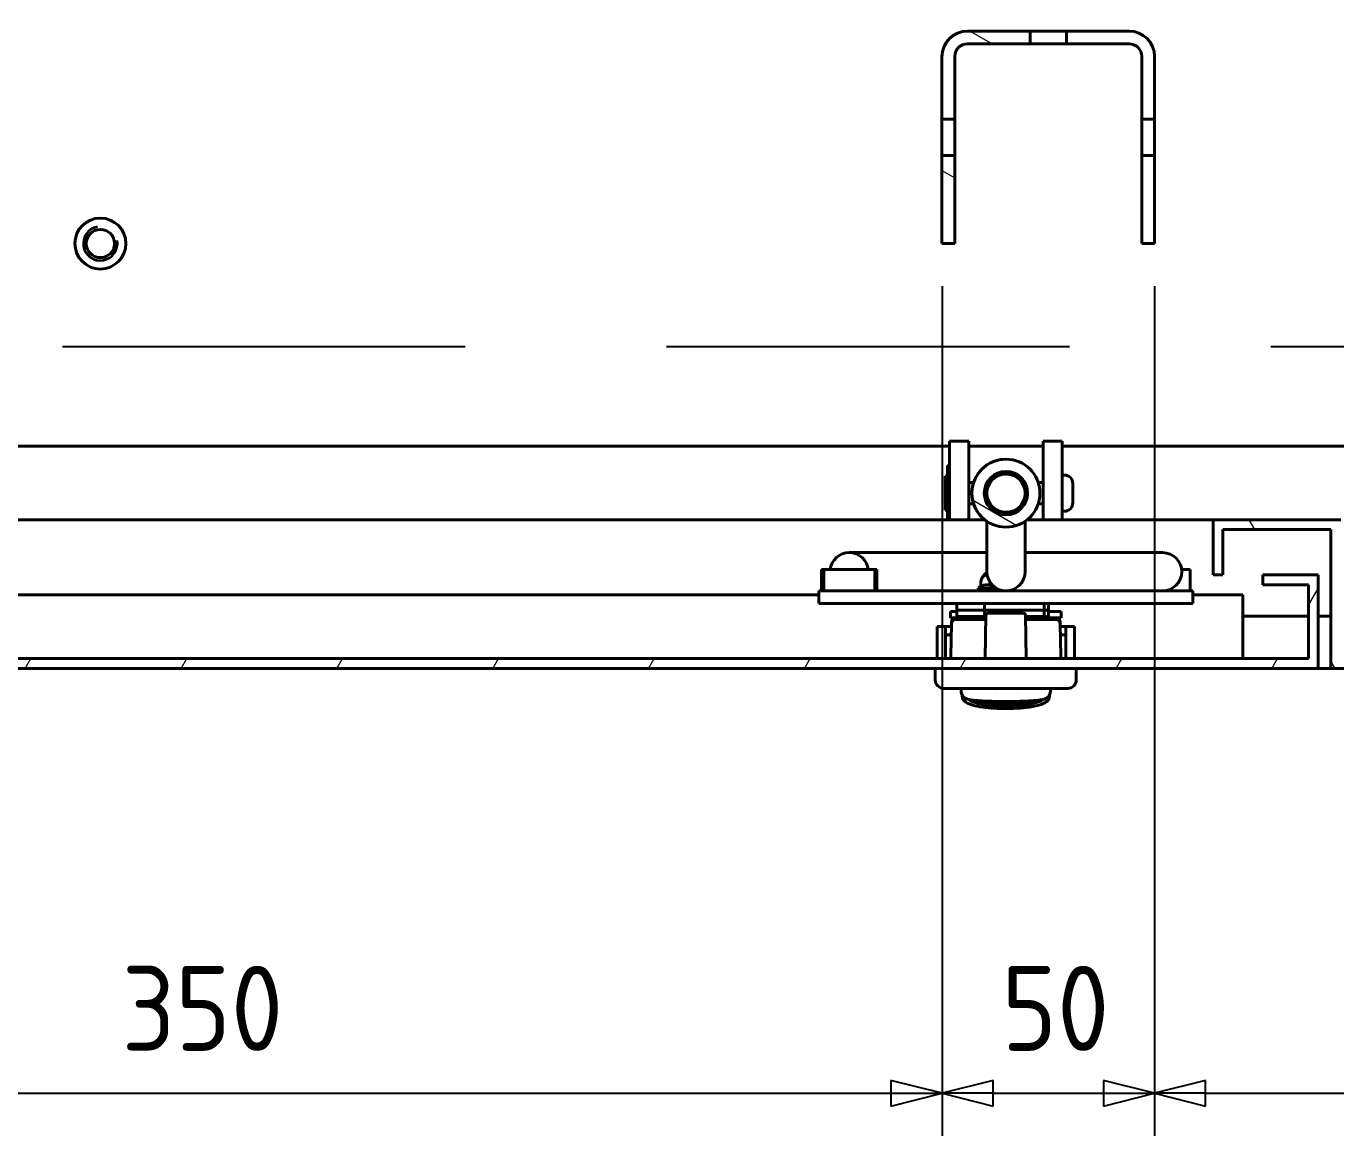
# Model space of a CAD drawing. Header units: millimetres. Extents: x 0 to 8410, y 0 to 5940.
# Drawn here: x 6940.2 to 7248.3, y 3083.9 to 3345.1 of the extents above; entities that cross this region are included whole.
import ezdxf

# ---------------------------------------------------------------- set-up
doc = ezdxf.new("R2010")
doc.units = ezdxf.units.MM
doc.header["$LTSCALE"] = 10
doc.linetypes.add('CHAIN', pattern=[0.3543, 0.2362, -0.0295, 0.0591, -0.0295])
doc.linetypes.add('DOUBLE_DASH_CHAIN', pattern=[1.2403, 0.6614, -0.0827, 0.1654, -0.0827, 0.1654, -0.0827])
doc.layers.get('0').update_dxf_attribs({"color": 3, "lineweight": 25})
for name, color, linetype, lineweight in [('가시적인 것(ISO)', 3, 'Continuous', 40), ('가시적인 좁은 것(ISO)', 3, 'Continuous', 35), ('단면선(ISO)', 7, 'CHAIN', 25), ('치수(ISO)', 2, 'Continuous', 25), ('해치(ISO)', 7, 'Continuous', 18)]:
    doc.layers.add(name, color=color, linetype=linetype, lineweight=lineweight)
doc.styles.add('치수 텍스트_PSTEK_POSCO', font='isocp.shx')
doc.dimstyles.new('치수_PSTEK_POSCO', dxfattribs={"dimscale": 10, "dimtxt": 2, "dimasz": 1.2, "dimexe": 1, "dimexo": 1, "dimgap": 1, "dimtad": 1, "dimrnd": 1e-08, "dimdsep": 46, "dimtxsty": '치수 텍스트_PSTEK_POSCO', "dimblk": 'Filled-2', "dimcen": 0.09, "dimdle": 10, "dimclrd": 7, "dimclre": 7, "dimclrt": 2, "dimadec": 1, "dimazin": 2, "dimtfac": 1, "dimtmove": 0, "dimatfit": 3, "dimfxl": 0, "dimtolj": 1, "dimlwd": -1, "dimlwe": -1, "dimarcsym": 0})
pattern_1 = [(59.99998, (0, 0), (-27.4963, 15.87501), [])]
pattern_2 = [(150.00025, (0, 0), (-15.87488, -27.49637), [])]

# ---------------------------------------------------------------- blocks, each defined once
blk = doc.blocks.new('2dTransSection1')
at = {"layer": '단면선(ISO)', "linetype": 'DOUBLE_DASH_CHAIN', "ltscale": 5.729759}
blk.add_line((652.237, 326.963), (812.314, 326.963), dxfattribs=at)
blk = doc.blocks.new('Filled-2')
at = {"color": 0}
for p, q in [((0, 0), (-1, 0.25)), ((-1, 0.25), (-1, -0.25)), ((-1, 0), (0, 0)), ((-1, -0.25), (0, 0))]:
    blk.add_line(p, q, dxfattribs=at)
at = {"color": 0, "flags": 128}
blk.add_lwpolyline([(-1, -0.25), (0, 0)], dxfattribs=at)
at = {"color": 0}
blk.add_solid([(-1, -0.25), (0, 0), (-1, 0.25), (-1, -0.25)], dxfattribs=at)
blk = doc.blocks.new('*D62')
at = {"layer": 'Defpoints', "color": 0}
for p in [(6805.67, 3293.9), (7155.67, 3293.9), (7155.67, 3093.9)]:
    blk.add_point(p, dxfattribs=at)
at = {"layer": '치수(ISO)', "color": 7}
for p, q in [((6805.67, 3283.9), (6805.67, 3083.9)), ((7155.67, 3283.9), (7155.67, 3083.9)), ((6817.67, 3093.9), (7143.67, 3093.9))]:
    blk.add_line(p, q, dxfattribs=at)
at = {"layer": '치수(ISO)', "color": 7, "xscale": 12.00000047683716, "yscale": 12.00000047683716, "zscale": 12.00000047683716, "rotation": 180}
blk.add_blockref('Filled-2', (6805.67, 3093.9), dxfattribs=at)
at = {"layer": '치수(ISO)', "color": 7, "xscale": 12.00000047683716, "yscale": 12.00000047683716, "zscale": 12.00000047683716}
blk.add_blockref('Filled-2', (7155.67, 3093.9), dxfattribs=at)
at = {"layer": '치수(ISO)', "color": 2, "insert": (6962.66, 3113.9), "char_height": 20, "attachment_point": 4, "style": '치수 텍스트_PSTEK_POSCO'}
blk.add_mtext('\\A1;350', dxfattribs=at)
blk = doc.blocks.new('*D63')
at = {"layer": 'Defpoints', "color": 0}
for p in [(7155.67, 3293.9), (7205.67, 3293.9), (7205.67, 3093.9)]:
    blk.add_point(p, dxfattribs=at)
at = {"layer": '치수(ISO)', "color": 7}
for p, q in [((7155.67, 3283.9), (7155.67, 3083.9)), ((7205.67, 3283.9), (7205.67, 3083.9)), ((7167.67, 3093.9), (7193.67, 3093.9))]:
    blk.add_line(p, q, dxfattribs=at)
at = {"layer": '치수(ISO)', "color": 7, "xscale": 12.00000047683716, "yscale": 12.00000047683716, "zscale": 12.00000047683716, "rotation": 180}
blk.add_blockref('Filled-2', (7155.67, 3093.9), dxfattribs=at)
at = {"layer": '치수(ISO)', "color": 7, "xscale": 12.00000047683716, "yscale": 12.00000047683716, "zscale": 12.00000047683716}
blk.add_blockref('Filled-2', (7205.67, 3093.9), dxfattribs=at)
at = {"layer": '치수(ISO)', "color": 2, "insert": (7169.66, 3113.9), "char_height": 20, "attachment_point": 4, "style": '치수 텍스트_PSTEK_POSCO'}
blk.add_mtext('\\A1;50', dxfattribs=at)
blk = doc.blocks.new('*D64')
at = {"layer": 'Defpoints', "color": 0}
for p in [(7205.67, 3293.9), (7885.67, 3293.9), (7885.67, 3093.9)]:
    blk.add_point(p, dxfattribs=at)
at = {"layer": '치수(ISO)', "color": 7}
for p, q in [((7205.67, 3283.9), (7205.67, 3083.9)), ((7885.67, 3283.9), (7885.67, 3083.9)), ((7217.67, 3093.9), (7873.67, 3093.9))]:
    blk.add_line(p, q, dxfattribs=at)
at = {"layer": '치수(ISO)', "color": 7, "xscale": 12.00000047683716, "yscale": 12.00000047683716, "zscale": 12.00000047683716, "rotation": 180}
blk.add_blockref('Filled-2', (7205.67, 3093.9), dxfattribs=at)
at = {"layer": '치수(ISO)', "color": 7, "xscale": 12.00000047683716, "yscale": 12.00000047683716, "zscale": 12.00000047683716}
blk.add_blockref('Filled-2', (7885.67, 3093.9), dxfattribs=at)
at = {"layer": '치수(ISO)', "color": 2, "insert": (7527.06, 3113.9), "char_height": 20, "attachment_point": 4, "style": '치수 텍스트_PSTEK_POSCO'}
blk.add_mtext('\\A1;680', dxfattribs=at)

msp = doc.modelspace()

# ---------------------------------------------------------------- hatches: boundary and pattern name
at = {"layer": '해치(ISO)'}
h = msp.add_hatch(dxfattribs=at)
h.set_pattern_fill('ANSI31', color=256, scale=254, angle=14.999978, style=0)
h.set_pattern_definition(pattern_1)
edge = h.paths.add_edge_path()
edge.add_line((6697.9681, 3196.2004), (6737.9681, 3196.2004))
edge.add_line((6737.9681, 3196.2004), (6737.9681, 3198.2004))
edge.add_ellipse((6734.9681, 3198.2004), major_axis=(3, 0), ratio=1, start_angle=0, end_angle=90)
edge.add_line((6734.9681, 3201.2004), (6707.4681, 3201.2004))
edge.add_ellipse((6707.4681, 3205.7004), major_axis=(0, -4.5), ratio=1, start_angle=270, end_angle=360, ccw=False)
edge.add_line((6702.9681, 3205.7004), (6702.9681, 3233.2004))
edge.add_ellipse((6699.9681, 3233.2004), major_axis=(3, 0), ratio=1, start_angle=0, end_angle=90)
edge.add_line((6699.9681, 3236.2004), (6697.9681, 3236.2004))
edge.add_line((6697.9681, 3236.2004), (6697.9681, 3196.2004))
edge = h.paths.add_edge_path()
edge.add_ellipse((7983.8681, 3205.7004), major_axis=(4.5, 0), ratio=1, start_angle=270, end_angle=360)
edge.add_line((7988.3681, 3205.7004), (7988.3681, 3233.2004))
edge.add_ellipse((7991.3681, 3233.2004), major_axis=(0, 3), ratio=1, start_angle=0, end_angle=90, ccw=False)
edge.add_line((7991.3681, 3236.2004), (7993.3681, 3236.2004))
edge.add_line((7993.3681, 3236.2004), (7993.3681, 3196.2004))
edge.add_line((7993.3681, 3196.2004), (7953.3681, 3196.2004))
edge.add_line((7953.3681, 3196.2004), (7953.3681, 3198.2004))
edge.add_ellipse((7956.3681, 3198.2004), major_axis=(0, 3), ratio=1, start_angle=0, end_angle=90, ccw=False)
edge.add_line((7956.3681, 3201.2004), (7983.8681, 3201.2004))
edge = h.paths.add_edge_path()
edge.add_ellipse((6707.4681, 3882.1004), major_axis=(-4.5, 0), ratio=1, start_angle=270, end_angle=360)
edge.add_line((6702.9681, 3882.1004), (6702.9681, 3854.6004))
edge.add_ellipse((6699.9681, 3854.6004), major_axis=(0, -3), ratio=1, start_angle=0, end_angle=90, ccw=False)
edge.add_line((6699.9681, 3851.6004), (6697.9681, 3851.6004))
edge.add_line((6697.9681, 3851.6004), (6697.9681, 3891.6004))
edge.add_line((6697.9681, 3891.6004), (6737.9681, 3891.6004))
edge.add_line((6737.9681, 3891.6004), (6737.9681, 3889.6004))
edge.add_ellipse((6734.9681, 3889.6004), major_axis=(0, -3), ratio=1, start_angle=0, end_angle=90, ccw=False)
edge.add_line((6734.9681, 3886.6004), (6707.4681, 3886.6004))
edge = h.paths.add_edge_path()
edge.add_line((7956.3681, 3886.6004), (7983.8681, 3886.6004))
edge.add_ellipse((7983.8681, 3882.1004), major_axis=(0, 4.5), ratio=1, start_angle=270, end_angle=360, ccw=False)
edge.add_line((7988.3681, 3882.1004), (7988.3681, 3854.6004))
edge.add_ellipse((7991.3681, 3854.6004), major_axis=(-3, 0), ratio=1, start_angle=0, end_angle=90)
edge.add_line((7991.3681, 3851.6004), (7993.3681, 3851.6004))
edge.add_line((7993.3681, 3851.6004), (7993.3681, 3891.6004))
edge.add_line((7993.3681, 3891.6004), (7953.3681, 3891.6004))
edge.add_line((7953.3681, 3891.6004), (7953.3681, 3889.6004))
edge.add_ellipse((7956.3681, 3889.6004), major_axis=(-3, 0), ratio=1, start_angle=0, end_angle=90)
h = msp.add_hatch(dxfattribs=at)
h.set_pattern_fill('ANSI31', color=256, scale=254, angle=105.000246, style=0)
h.set_pattern_definition(pattern_2)
h.paths.add_polyline_path([(7158.6681, 3314.6464), (7155.6681, 3314.6464), (7155.6681, 3293.9004), (7158.6681, 3293.9004)])
edge = h.paths.add_edge_path()
edge.add_line((7155.6681, 3323.1544), (7158.6681, 3323.1544))
edge.add_line((7158.6681, 3323.1544), (7158.6681, 3337.9004))
edge.add_ellipse((7161.6681, 3337.9004), major_axis=(-3, 0), ratio=1, start_angle=270, end_angle=360, ccw=False)
edge.add_line((7161.6681, 3340.9004), (7176.4141, 3340.9004))
edge.add_line((7176.4141, 3340.9004), (7176.4141, 3343.9004))
edge.add_line((7176.4141, 3343.9004), (7161.6681, 3343.9004))
edge.add_ellipse((7161.6681, 3337.9004), major_axis=(0, 6), ratio=1, start_angle=0, end_angle=90)
edge.add_line((7155.6681, 3337.9004), (7155.6681, 3323.1544))
edge = h.paths.add_edge_path()
edge.add_line((7202.6681, 3323.1544), (7205.6681, 3323.1544))
edge.add_line((7205.6681, 3323.1544), (7205.6681, 3337.9004))
edge.add_ellipse((7199.6681, 3337.9004), major_axis=(6, 0), ratio=1, start_angle=0, end_angle=90)
edge.add_line((7199.6681, 3343.9004), (7184.9221, 3343.9004))
edge.add_line((7184.9221, 3343.9004), (7184.9221, 3340.9004))
edge.add_line((7184.9221, 3340.9004), (7199.6681, 3340.9004))
edge.add_ellipse((7199.6681, 3337.9004), major_axis=(0, 3), ratio=1, start_angle=270, end_angle=360, ccw=False)
edge.add_line((7202.6681, 3337.9004), (7202.6681, 3323.1544))
h.paths.add_polyline_path([(7202.6681, 3293.9004), (7205.6681, 3293.9004), (7205.6681, 3314.6464), (7202.6681, 3314.6464)])
h = msp.add_hatch(dxfattribs=at)
h.set_pattern_fill('ANSI31', color=256, scale=254, angle=105.000246, style=0)
h.set_pattern_definition(pattern_2)
edge = h.paths.add_edge_path()
edge.add_ellipse((7170.7181, 3235.1504), major_axis=(0, 8), ratio=1, start_angle=0, end_angle=360)
edge = h.paths.add_edge_path(flags=0)
edge.add_ellipse((7170.7181, 3235.1504), major_axis=(0, -5.1), ratio=1, start_angle=0, end_angle=360)
h = msp.add_hatch(dxfattribs=at)
h.set_pattern_fill('ANSI31', color=256, scale=254, angle=-14.999978, style=0)
h.set_pattern_definition([(30, (0, 0), (-15.87501, 27.4963), [])])
edge = h.paths.add_edge_path()
edge.add_ellipse((7170.7181, 3235.1504), major_axis=(-4.5, 0), ratio=1, start_angle=0, end_angle=360)
h = msp.add_hatch(dxfattribs=at)
h.set_pattern_fill('ANSI31', color=256, scale=254, angle=75.000175, style=0)
h.set_pattern_definition([(120.00018, (0, 0), (-27.49626, -15.87508), [])])
h.paths.add_polyline_path([(7919.6681, 3213.6004), (7930.3681, 3213.6004), (7930.3681, 3196.2004), (7249.4681, 3196.2004), (7249.4681, 3228.9004), (7219.4681, 3228.9004), (7219.4681, 3215.9004), (7221.7681, 3215.9004), (7221.7681, 3226.6004), (7247.1681, 3226.6004), (7247.1681, 3193.9004), (7932.6681, 3193.9004), (7932.6681, 3215.9004), (7919.6681, 3215.9004)])
h = msp.add_hatch(dxfattribs=at)
h.set_pattern_fill('ANSI31', color=256, scale=254, angle=14.999978, style=0)
h.set_pattern_definition(pattern_1)
h.paths.add_polyline_path([(6760.9681, 3213.6004), (6771.6681, 3213.6004), (6771.6681, 3215.9004), (6758.6681, 3215.9004), (6758.6681, 3193.9004), (7244.1681, 3193.9004), (7244.1681, 3215.9004), (7231.1681, 3215.9004), (7231.1681, 3213.6004), (7241.8681, 3213.6004), (7241.8681, 3196.2004), (6760.9681, 3196.2004)])

# ---------------------------------------------------------------- linework, layer by layer
at = {"layer": '가시적인 것(ISO)'}
for p, q in [((7176.4141, 3343.9004), (7161.6681, 3343.9004)), ((7176.4141, 3340.9004), (7176.4141, 3343.9004)), ((7176.4141, 3343.9004), (7184.9221, 3343.9004)), ((7199.6681, 3343.9004), (7184.9221, 3343.9004)), ((7184.9221, 3343.9004), (7184.9221, 3340.9004)), ((7161.6681, 3340.9004), (7176.4141, 3340.9004)), ((7184.9221, 3340.9004), (7176.4141, 3340.9004)), ((7184.9221, 3340.9004), (7199.6681, 3340.9004)), ((7155.6681, 3337.9004), (7155.6681, 3323.1544)), ((7158.6681, 3323.1544), (7158.6681, 3337.9004)), ((7202.6681, 3337.9004), (7202.6681, 3323.1544)), ((7205.6681, 3323.1544), (7205.6681, 3337.9004)), ((7155.6681, 3323.1544), (7158.6681, 3323.1544)), ((7155.6681, 3314.6464), (7155.6681, 3323.1544)), ((7158.6681, 3323.1544), (7158.6681, 3314.6464)), ((7202.6681, 3323.1544), (7205.6681, 3323.1544)), ((7202.6681, 3314.6464), (7202.6681, 3323.1544)), ((7205.6681, 3323.1544), (7205.6681, 3314.6464)), ((7158.6681, 3314.6464), (7155.6681, 3314.6464)), ((7155.6681, 3314.6464), (7155.6681, 3293.9004)), ((7158.6681, 3293.9004), (7158.6681, 3314.6464)), ((7205.6681, 3314.6464), (7202.6681, 3314.6464)), ((7202.6681, 3314.6464), (7202.6681, 3293.9004)), ((7205.6681, 3293.9004), (7205.6681, 3314.6464)), ((7155.6681, 3293.9004), (7158.6681, 3293.9004)), ((7202.6681, 3293.9004), (7205.6681, 3293.9004)), ((7157.4491, 3246.2004), (6823.3681, 3246.2004)), ((7157.4491, 3228.9004), (7157.4491, 3247.4004)), ((7161.9491, 3247.4004), (7157.4491, 3247.4004)), ((7161.9491, 3247.4004), (7161.9491, 3228.9004)), ((7179.4491, 3246.2004), (7161.9491, 3246.2004)), ((7179.4491, 3228.9004), (7179.4491, 3247.4004)), ((7179.4491, 3247.4004), (7183.9491, 3247.4004)), ((7183.9491, 3247.4004), (7183.9491, 3228.9004)), ((7307.3872, 3246.2004), (7183.9491, 3246.2004)), ((7156.9491, 3228.9004), (7156.9491, 3241.6504)), ((7156.9491, 3241.6504), (7157.4491, 3241.6504)), ((7156.4491, 3231.1504), (7156.4491, 3239.1504)), ((7156.4491, 3239.1504), (7156.9491, 3239.1504)), ((7184.4491, 3239.4004), (7183.9491, 3239.4004)), ((7161.9491, 3237.6504), (7163.0997, 3237.6504)), ((7166.1991, 3235.1504), (7166.1991, 3235.0525)), ((7166.2181, 3235.1504), (7166.2181, 3232.7504)), ((7166.2729, 3237.6504), (7166.9574, 3237.6504)), ((7174.4598, 3237.6504), (7175.1443, 3237.6504)), ((7175.2181, 3235.1504), (7175.2181, 3232.7504)), ((7178.3175, 3237.6504), (7179.4491, 3237.6504)), ((7186.4491, 3232.9004), (7186.4491, 3237.4004)), ((7161.9491, 3232.6504), (7163.0997, 3232.6504)), ((7166.1991, 3235.0525), (7166.1991, 3232.7865)), ((7178.3175, 3232.6504), (7179.4491, 3232.6504)), ((7156.4491, 3231.1504), (7156.9491, 3231.1504)), ((7184.4491, 3230.9004), (7183.9491, 3230.9004)), ((6823.3681, 3228.9004), (7165.7053, 3228.9004)), ((7166.1991, 3228.549), (7166.1991, 3221.1504)), ((7166.2181, 3228.536), (7166.2181, 3216.6504)), ((7175.2181, 3228.536), (7175.2181, 3216.6504)), ((7175.7119, 3228.9004), (7219.4681, 3228.9004)), ((7249.4681, 3228.9004), (7219.4681, 3228.9004)), ((7219.4681, 3228.9004), (7219.4681, 3215.9004)), ((7221.7681, 3215.9004), (7221.7681, 3226.6004)), ((7221.7681, 3226.6004), (7247.1681, 3226.6004)), ((7247.1681, 3226.6004), (7247.1681, 3193.9004)), ((7134.0388, 3221.1504), (7133.8491, 3221.1504)), ((7166.2181, 3221.1504), (7134.0388, 3221.1504)), ((7175.2181, 3221.1504), (7207.5681, 3221.1504)), ((7127.349, 3217.1504), (7127.8491, 3217.1504)), ((7127.349, 3217.1504), (7127.349, 3212.1504)), ((7127.8491, 3212.1504), (7127.8491, 3217.1504)), ((7127.8491, 3217.1504), (7139.8491, 3217.1504)), ((7139.8491, 3212.1504), (7139.8491, 3217.1504)), ((7139.8491, 3217.1504), (7140.3492, 3217.1504)), ((7140.3492, 3217.1504), (7140.3492, 3212.1504)), ((7212.6813, 3217.1504), (7212.0402, 3217.1504)), ((7212.6813, 3217.1504), (7213.675, 3217.1504)), ((7213.675, 3217.1504), (7214.0682, 3217.1504)), ((7214.0682, 3217.1504), (7214.0682, 3212.1504)), ((7164.7791, 3213.9004), (7164.7791, 3213.1661)), ((7166.2317, 3216.3004), (7165.9791, 3216.3004)), ((7219.4681, 3215.9004), (7221.7681, 3215.9004)), ((7244.1681, 3215.9004), (7231.1681, 3215.9004)), ((7231.1681, 3215.9004), (7231.1681, 3213.6004)), ((7231.1681, 3213.6004), (7241.8681, 3213.6004)), ((7241.8681, 3213.6004), (7241.8681, 3196.2004)), ((7244.1681, 3193.9004), (7244.1681, 3215.9004)), ((7126.6681, 3211.2004), (6803.3681, 3211.2004)), ((7126.6681, 3209.1504), (7126.6681, 3212.1504)), ((7126.6681, 3212.1504), (7128.21, 3212.1504)), ((7159.5383, 3212.1504), (7128.21, 3212.1504)), ((7159.5383, 3212.1504), (7161.8287, 3212.1504)), ((7170.7181, 3212.1504), (7161.8287, 3212.1504)), ((7168.3884, 3212.8004), (7164.1681, 3212.8004)), ((7164.1681, 3212.4004), (7164.1681, 3212.8004)), ((7167.7236, 3213.2914), (7167.7236, 3213.1661)), ((7170.7181, 3212.1504), (7207.5681, 3212.1504)), ((7212.6813, 3212.1504), (7207.5681, 3212.1504)), ((7212.6813, 3212.1504), (7213.675, 3212.1504)), ((7213.675, 3212.1504), (7213.9161, 3212.1504)), ((7213.9161, 3212.1504), (7214.6681, 3212.1504)), ((7214.6681, 3209.1504), (7214.6681, 3212.1504)), ((7226.4181, 3211.2004), (7214.6681, 3211.2004)), ((7226.4181, 3211.2004), (7226.4181, 3196.2004)), ((7126.6681, 3209.1504), (7128.21, 3209.1504)), ((7159.5383, 3209.1504), (7128.21, 3209.1504)), ((7159.1681, 3207.6504), (7159.1681, 3209.1504)), ((7164.9181, 3207.6504), (7159.1681, 3207.6504)), ((7159.1681, 3206.1504), (7159.1681, 3207.6504)), ((7164.9181, 3207.6504), (7159.1681, 3207.6504)), ((7159.5383, 3209.1504), (7161.8287, 3209.1504)), ((7179.5075, 3209.1504), (7161.8287, 3209.1504)), ((7165.6681, 3207.6504), (7164.9181, 3207.6504)), ((7165.6681, 3207.6504), (7164.9181, 3207.6504)), ((7165.6681, 3207.6504), (7165.6681, 3209.1504)), ((7165.6681, 3207.6504), (7166.1197, 3207.6504)), ((7165.6681, 3206.1504), (7165.6681, 3207.6504)), ((7165.6681, 3207.6504), (7166.1197, 3207.6504)), ((7179.6681, 3207.6504), (7166.1197, 3207.6504)), ((7179.6681, 3207.6504), (7166.1197, 3207.6504)), ((7179.5075, 3209.1504), (7181.7979, 3209.1504)), ((7179.6681, 3207.6504), (7179.6681, 3209.1504)), ((7179.6681, 3207.6504), (7180.1944, 3207.6504)), ((7179.6681, 3206.1504), (7179.6681, 3207.6504)), ((7179.6681, 3207.6504), (7180.1944, 3207.6504)), ((7180.6944, 3207.6504), (7180.1944, 3207.6504)), ((7180.6944, 3207.6504), (7180.1944, 3207.6504)), ((7180.6944, 3207.6504), (7180.6944, 3209.1504)), ((7180.6944, 3206.1504), (7180.6944, 3207.6504)), ((7213.1262, 3209.1504), (7181.7979, 3209.1504)), ((7213.1262, 3209.1504), (7214.6681, 3209.1504)), ((7158.6681, 3207.3004), (7157.6681, 3207.3004)), ((7157.6681, 3205.8004), (7157.6681, 3207.3004)), ((7157.6681, 3205.8004), (7158.6681, 3205.8004)), ((7157.8779, 3204.4178), (7157.7452, 3196.8178)), ((7157.8849, 3204.8178), (7157.8779, 3204.4178)), ((7159.1681, 3207.3004), (7158.6681, 3207.3004)), ((7158.8847, 3205.8004), (7158.6681, 3205.8004)), ((7158.8777, 3205.4004), (7165.5037, 3205.4004)), ((7158.8847, 3205.8004), (7164.5181, 3205.8004)), ((7164.9181, 3206.1504), (7159.1681, 3206.1504)), ((7163.7681, 3206.1504), (7163.7681, 3205.8004)), ((7164.5181, 3206.1004), (7166.0072, 3206.1004)), ((7164.5181, 3205.4004), (7164.5181, 3206.1004)), ((7164.7181, 3206.1004), (7164.7181, 3206.1504)), ((7164.8334, 3206.1004), (7164.8334, 3206.1504)), ((7165.6681, 3206.1504), (7164.9181, 3206.1504)), ((7165.6681, 3206.1504), (7166.0081, 3206.1504)), ((7165.8344, 3196.2004), (7166.0126, 3206.4091)), ((7166.5126, 3206.9004), (7174.8237, 3206.9004)), ((7175.5018, 3196.2004), (7175.3236, 3206.4091)), ((7179.6681, 3206.1504), (7175.3281, 3206.1504)), ((7175.329, 3206.1004), (7176.8181, 3206.1004)), ((7175.6639, 3204.7004), (7175.6639, 3204.7004)), ((7175.8325, 3205.4004), (7182.4585, 3205.4004)), ((7176.5028, 3206.1004), (7176.5028, 3206.1504)), ((7176.6181, 3206.1004), (7176.6181, 3206.1504)), ((7176.8181, 3205.4004), (7176.8181, 3206.1004)), ((7176.8181, 3205.8004), (7182.4515, 3205.8004)), ((7177.5681, 3206.1504), (7177.5681, 3205.8004)), ((7179.6681, 3206.1504), (7180.1944, 3206.1504)), ((7180.6944, 3206.1504), (7180.1944, 3206.1504)), ((7182.6681, 3207.3004), (7180.6944, 3207.3004)), ((7182.6681, 3205.8004), (7182.4515, 3205.8004)), ((7183.6681, 3207.3004), (7182.6681, 3207.3004)), ((7182.6681, 3205.8004), (7183.6681, 3205.8004)), ((7183.4583, 3204.4178), (7183.4514, 3204.8178)), ((7183.4583, 3204.4178), (7183.591, 3196.8178)), ((7183.6681, 3205.8004), (7183.6681, 3207.3004)), ((7241.8681, 3206.2004), (7226.4181, 3206.2004)), ((7247.1681, 3206.2004), (7244.1681, 3206.2004)), ((7154.5181, 3203.8004), (7154.5181, 3198.8004)), ((7156.5181, 3203.8004), (7154.5181, 3203.8004)), ((7156.5181, 3203.8004), (7156.7182, 3203.8004)), ((7156.5181, 3198.8004), (7156.5181, 3203.8004)), ((7157.8671, 3203.8004), (7156.7182, 3203.8004)), ((7157.8322, 3201.8004), (7157.0181, 3201.8004)), ((7184.618, 3203.8004), (7183.4691, 3203.8004)), ((7184.3181, 3201.8004), (7183.504, 3201.8004)), ((7184.618, 3203.8004), (7184.8181, 3203.8004)), ((7186.8181, 3203.8004), (7184.8181, 3203.8004)), ((7184.8181, 3203.8004), (7184.8181, 3198.8004)), ((7186.8181, 3198.8004), (7186.8181, 3203.8004)), ((7154.5181, 3198.8004), (7154.5181, 3196.2004)), ((7156.5181, 3196.2004), (7156.5181, 3198.8004)), ((7184.8181, 3198.8004), (7184.8181, 3196.2004)), ((7186.8181, 3196.2004), (7186.8181, 3198.8004)), ((7241.8681, 3196.2004), (6760.9681, 3196.2004)), ((7157.7344, 3196.2004), (7157.7452, 3196.8178)), ((7183.6018, 3196.2004), (7183.591, 3196.8178)), ((6758.6681, 3193.9004), (7244.1681, 3193.9004)), ((7154.0681, 3193.9004), (7154.0918, 3191.1829)), ((7187.2681, 3193.9004), (7187.2444, 3191.1829)), ((7247.1681, 3193.9004), (7244.1681, 3193.9004)), ((7247.1681, 3193.9004), (7932.6681, 3193.9004)), ((7156.0918, 3189.2004), (7185.2445, 3189.2004)), ((7160.1681, 3188.7761), (7160.1681, 3189.2004)), ((7181.1681, 3188.7761), (7181.1681, 3189.2004)), ((7160.1681, 3188.5649), (7160.1681, 3188.7761)), ((7166.1309, 3186.2292), (7164.2192, 3186.2292)), ((7169.2237, 3186.0241), (7164.6335, 3186.0241)), ((7168.1681, 3188.0061), (7168.1681, 3188.0061)), ((7169.557, 3186.069), (7169.557, 3186.1081)), ((7169.698, 3186.1063), (7169.7792, 3186.0688)), ((7169.7792, 3186.0688), (7170.0011, 3185.9664)), ((7170.0011, 3185.8641), (7170.0011, 3185.9664)), ((7170.0011, 3185.9664), (7170.2234, 3185.8639)), ((7170.2234, 3185.8639), (7170.4448, 3185.7617)), ((7170.8914, 3185.7617), (7171.1129, 3185.8639)), ((7171.1129, 3185.8639), (7171.3351, 3185.9664)), ((7171.3351, 3185.9664), (7171.557, 3186.0688)), ((7171.3351, 3185.8641), (7171.3351, 3185.9664)), ((7171.557, 3186.0688), (7171.6382, 3186.1063)), ((7171.7792, 3186.069), (7171.7792, 3186.1081)), ((7176.7028, 3186.0241), (7172.1126, 3186.0241)), ((7173.1681, 3188.0061), (7173.1681, 3188.0061)), ((7177.117, 3186.2292), (7175.2053, 3186.2292)), ((7181.1681, 3188.7761), (7181.1681, 3188.5649)), ((7169.6681, 3185.819), (7165.0477, 3185.819)), ((7170.1122, 3185.6141), (7165.4616, 3185.6141)), ((7170.5567, 3185.4091), (7165.8758, 3185.4091)), ((7175.0462, 3185.204), (7166.29, 3185.204)), ((7174.632, 3184.999), (7166.7042, 3184.999)), ((7174.2215, 3184.7956), (7167.1148, 3184.7956)), ((7173.1505, 3184.5925), (7168.1858, 3184.5925)), ((7170.4456, 3185.6591), (7170.4448, 3185.7617)), ((7170.4448, 3185.7617), (7170.6678, 3185.6589)), ((7170.6683, 3185.6588), (7170.8914, 3185.7617)), ((7175.4604, 3185.4091), (7170.7795, 3185.4091)), ((7170.8906, 3185.6591), (7170.8914, 3185.7617)), ((7175.8746, 3185.6141), (7171.224, 3185.6141)), ((7176.2886, 3185.819), (7171.6681, 3185.819))]:
    msp.add_line(p, q, dxfattribs=at)
for centre, radius in [((6957.6681, 3293.9004), 6), ((6957.6681, 3293.9004), 3.3235), ((7170.7181, 3235.1504), 8), ((7170.7181, 3235.1504), 5.1), ((7170.7181, 3235.1504), 4.5)]:
    msp.add_circle(centre, radius, dxfattribs=at)
for centre, radius, start, end in [((7161.6681, 3337.9004), 6, 90, 180), ((7199.6681, 3337.9004), 6, 0, 90), ((7161.6681, 3337.9004), 3, 90, 180), ((7199.6681, 3337.9004), 3, 0, 90), ((7170.6991, 3235.1504), 8, 89.931788, 235.771134), ((7170.6991, 3235.1504), 4.5, 89.878735, 180), ((7170.6991, 3235.1504), 5.1, 332.385697, 89.893001), ((7184.4491, 3237.4004), 2, 0, 90), ((7184.4491, 3232.9004), 2, 270, 0), ((7133.8491, 3216.6504), 4.5, 6.37937, 173.62063), ((7207.5681, 3216.6504), 4.5, 270, 90), ((7170.7181, 3216.6504), 4.5, 180, 0), ((7167.7791, 3213.9004), 3, 126.869898, 179.999981), ((7170.6681, 3202.632), 12.0684, 119.206945, 122.588095), ((7164.8681, 3212.4004), 0.7, 180, 200.924832), ((7170.6681, 3202.632), 10.9379, 105.017986, 105.616746), ((7158.8777, 3204.4004), 1, 90, 179), ((7158.8847, 3204.8004), 1, 90, 179), ((7166.5126, 3206.4004), 0.5, 90, 179), ((7174.8237, 3206.4004), 0.5, 1, 90), ((7182.4515, 3204.8004), 1, 1, 90), ((7182.4585, 3204.4004), 1, 1, 90), ((7157.0181, 3201.3004), 0.5, 126.857605, 180), ((7184.3181, 3201.3004), 0.5, 0, 53.142395), ((7156.0918, 3191.2004), 2, 180.5, 270), ((7185.2445, 3191.2004), 2, 270, 359.5), ((7162.1681, 3188.5649), 2, 180, 263.743805), ((7170.6681, 3266.1004), 80, 263.743805, 276.256195), ((7179.1681, 3188.5649), 2, 276.256195, 0)]:
    msp.add_arc(centre, radius, start, end, dxfattribs=at)
for centre, major_axis, ratio, start_param, end_param in [((7166.2514, 3202.632), (0, 10.9379), 0.5, 6.01062167, 6.55574894), ((7165.478, 3204.4266), (0.4999, -0.0087), 0.0115701, 6.28314607, 6.28330272), ((7175.8583, 3204.4266), (-0.4999, -0.0087), 0.01155352, 0.00000001, 0.00013847), ((7160.4609, 3185.6166), (0.0692, -1.982), 0.00001, 3.48660399, 3.66890258), ((7170.6681, 3186.8511), (-8.705, 0), 0.20506262, 0.1621143, 1.01748088), ((7169.2237, 3186.2741), (0, 0.25), 0.44444444, 2.26049318, 4.0066341), ((7169.6681, 3186.069), (0, 0.25), 0.44444444, 1.57079633, 4.7114932), ((7170.1122, 3185.8641), (0, 0.25), 0.44444444, 1.57079633, 4.7114932), ((7171.224, 3185.8641), (0, 0.25), 0.44444444, 1.57169208, 4.71238898), ((7171.6681, 3186.069), (0, 0.25), 0.44444444, 1.57169208, 4.71238898), ((7172.1126, 3186.2741), (0, 0.25), 0.44444444, 2.27655121, 4.02269213), ((7170.6681, 3186.8511), (-8.705, 0), 0.20506262, 2.12411154, 2.97947836), ((7179.9846, 3187.3192), (0.9485, 0.0481), 0.97567916, 6.19968495, 6.19969717), ((7180.8758, 3185.6285), (0.0688, 1.9702), 0.00001, 5.74747075, 5.92905554), ((7170.5567, 3185.6591), (0, 0.25), 0.44444444, 1.57079633, 4.7110469), ((7170.7795, 3185.6591), (0, 0.25), 0.44444444, 1.57213829, 4.71238898)]:
    msp.add_ellipse(centre, major_axis=major_axis, ratio=ratio, start_param=start_param, end_param=end_param, dxfattribs=at)
for points, knots in [([(7166.2765, 3215.9277), (7166.2681, 3215.9279), (7166.2597, 3215.928), (7166.0099, 3215.928), (7165.7238, 3215.8373), (7165.4142, 3215.5957), (7165.3163, 3215.4988), (7165.1384, 3215.2716), (7165.0295, 3215.0822), (7164.9013, 3214.7505), (7164.8492, 3214.5628), (7164.795, 3214.2443), (7164.7791, 3214.058), (7164.7791, 3213.9004)], [0.739984523, 0.739984523, 0.739984523, 0.739984523, 0.744979136, 0.744979136, 0.889841637, 0.889841637, 0.944407535, 0.944407535, 1.01654367, 1.01654367, 1.070202406, 1.070202406, 1.11746866, 1.11746866, 1.11746866, 1.11746866]), ([(7165.5037, 3205.4004), (7165.5575, 3205.4004), (7165.612, 3205.4093), (7165.7134, 3205.4434), (7165.7615, 3205.4688), (7165.8464, 3205.5325), (7165.8842, 3205.5718), (7165.9448, 3205.659), (7165.9683, 3205.7082), (7165.9907, 3205.7843), (7165.9962, 3205.8102), (7166.0013, 3205.8495), (7166.0024, 3205.8627), (7166.0032, 3205.8784), (7166.0033, 3205.8808), (7166.0034, 3205.884), (7166.0034, 3205.8848), (7166.0035, 3205.8862), (7166.0035, 3205.8869), (7166.0035, 3205.8877), (7166.0035, 3205.888), (7166.0035, 3205.8887), (7166.0036, 3205.889), (7166.0036, 3205.8898), (7166.0036, 3205.8901), (7166.0036, 3205.8906), (7166.0036, 3205.8907), (7166.0036, 3205.8909), (7166.0036, 3205.8909), (7166.0036, 3205.8909)], [0, 0, 0, 0, 0.0161479961, 0.0161479961, 0.0320720003, 0.0320720003, 0.0480041045, 0.0480041045, 0.0639360232, 0.0639360232, 0.0718248537, 0.0718248537, 0.075809898, 0.075809898, 0.0765286136, 0.0765286136, 0.0767818654, 0.0767818654, 0.0769826369, 0.0769826369, 0.0770827591, 0.0770827591, 0.0772860355, 0.0772860355, 0.0776901468, 0.0776901468, 0.0784886093, 0.0784886093, 0.0796364049, 0.0796364049, 0.0796364049, 0.0796364049]), ([(7175.3326, 3205.8909), (7175.3326, 3205.8909), (7175.3326, 3205.891), (7175.3327, 3205.8901), (7175.3327, 3205.8899), (7175.3327, 3205.8892), (7175.3327, 3205.8889), (7175.3327, 3205.8883), (7175.3327, 3205.8878), (7175.3327, 3205.8868), (7175.3327, 3205.8863), (7175.3328, 3205.8834), (7175.3329, 3205.8809), (7175.3334, 3205.8689), (7175.3341, 3205.8593), (7175.3377, 3205.8246), (7175.3422, 3205.7996), (7175.362, 3205.7231), (7175.3842, 3205.6727), (7175.4424, 3205.5832), (7175.479, 3205.5428), (7175.562, 3205.4766), (7175.6094, 3205.4498), (7175.7091, 3205.413), (7175.7625, 3205.4025), (7175.8212, 3205.4005), (7175.8269, 3205.4004), (7175.8325, 3205.4004)], [0.0463509028, 0.0463509028, 0.0463509028, 0.0463509028, 0.0482775804, 0.0482775804, 0.0487149721, 0.0487149721, 0.0488957451, 0.0488957451, 0.0490782892, 0.0490782892, 0.0492597626, 0.0492597626, 0.0499909493, 0.0499909493, 0.0528684865, 0.0528684865, 0.0604590006, 0.0604590006, 0.0765708205, 0.0765708205, 0.0924963087, 0.0924963087, 0.1084284727, 0.1084284727, 0.1243602953, 0.1243602953, 0.1260548174, 0.1260548174, 0.1260548174, 0.1260548174]), ([(7156.7182, 3201.7005), (7156.7501, 3201.7244), (7156.7849, 3201.7444), (7156.8852, 3201.7875), (7156.954, 3201.8004), (7157.0181, 3201.8004)], [0.0477563727, 0.0477563727, 0.0477563727, 0.0477563727, 0.0611298303, 0.0611298303, 0.0848690552, 0.0848690552, 0.0848690552, 0.0848690552]), ([(7184.3181, 3201.8004), (7184.3822, 3201.8004), (7184.451, 3201.7875), (7184.5513, 3201.7444), (7184.5861, 3201.7244), (7184.618, 3201.7005)], [0.0840407175, 0.0840407175, 0.0840407175, 0.0840407175, 0.1077799424, 0.1077799424, 0.1211533999, 0.1211533999, 0.1211533999, 0.1211533999]), ([(7157.7452, 3196.8189), (7157.7453, 3196.8249), (7157.7465, 3196.8898), (7157.751, 3197.151), (7157.7584, 3197.5744), (7157.7678, 3198.1143), (7157.7747, 3198.5085), (7157.7784, 3198.718)], [0.021771206, 0.021771206, 0.021771206, 0.021771206, 0.2, 0.4, 0.6, 0.8, 1, 1, 1, 1]), ([(7160.3899, 3187.6495), (7160.3909, 3187.62), (7160.3919, 3187.5908), (7160.3929, 3187.5622), (7160.394, 3187.5327), (7160.395, 3187.5038), (7160.396, 3187.4754)], [0.342560268, 0.342560268, 0.342560268, 0.342560268, 0.666666667, 0.666666667, 0.666666667, 1, 1, 1, 1]), ([(7180.9338, 3187.2899), (7180.9243, 3187.0182), (7180.8301, 3186.755), (7180.5611, 3186.3365), (7180.3899, 3186.1731), (7179.8746, 3185.7898), (7179.4837, 3185.6089), (7178.2931, 3185.1907), (7177.3592, 3184.9808), (7175.3608, 3184.6826), (7174.3144, 3184.5785), (7172.2352, 3184.4591), (7171.1836, 3184.4353), (7169.1499, 3184.4579), (7168.142, 3184.5029), (7166.2633, 3184.6537), (7165.3709, 3184.7616), (7163.7761, 3185.032), (7163.0636, 3185.1981), (7161.8423, 3185.6002), (7161.341, 3185.8253), (7160.6642, 3186.4471), (7160.4181, 3186.8407), (7160.4024, 3187.29)], [0, 0, 0, 0, 0.14515184, 0.14515184, 0.2929076, 0.2929076, 0.55375242, 0.55375242, 0.95338207, 0.95338207, 1.29200712, 1.29200712, 1.60114363, 1.60114363, 1.90300834, 1.90300834, 2.20628078, 2.20628078, 2.51942141, 2.51942141, 2.85973289, 2.85973289, 3.09975844, 3.09975844, 3.09975844, 3.09975844]), ([(7164.2192, 3186.2292), (7164.1968, 3186.2292), (7164.1742, 3186.2329), (7164.132, 3186.2471), (7164.112, 3186.2576), (7164.0762, 3186.284), (7164.0601, 3186.3003), (7164.0333, 3186.3364), (7164.0223, 3186.3565), (7164.0137, 3186.3776)], [0, 0, 0, 0, 0.0067498345, 0.0067498345, 0.0134268722, 0.0134268722, 0.0202535093, 0.0202535093, 0.0272192842, 0.0272192842, 0.0272192842, 0.0272192842]), ([(7164.6335, 3186.0241), (7164.6111, 3186.0241), (7164.5884, 3186.0278), (7164.5462, 3186.042), (7164.5262, 3186.0525), (7164.4904, 3186.079), (7164.4743, 3186.0953), (7164.4468, 3186.1323), (7164.4353, 3186.1536), (7164.4199, 3186.193), (7164.4146, 3186.2109), (7164.4108, 3186.2292)], [0, 0, 0, 0, 0.0067498345, 0.0067498345, 0.0134268722, 0.0134268722, 0.0202535093, 0.0202535093, 0.0275966094, 0.0275966094, 0.0331691058, 0.0331691058, 0.0331691058, 0.0331691058]), ([(7165.0477, 3185.819), (7165.0253, 3185.819), (7165.0026, 3185.8228), (7164.9604, 3185.8369), (7164.9404, 3185.8475), (7164.9046, 3185.8739), (7164.8885, 3185.8902), (7164.861, 3185.9273), (7164.8496, 3185.9486), (7164.8341, 3185.988), (7164.8288, 3186.0059), (7164.825, 3186.0241)], [0, 0, 0, 0, 0.0067498345, 0.0067498345, 0.0134268722, 0.0134268722, 0.0202535093, 0.0202535093, 0.0275966094, 0.0275966094, 0.0331691058, 0.0331691058, 0.0331691058, 0.0331691058]), ([(7176.5112, 3186.0241), (7176.5069, 3186.0034), (7176.5007, 3185.9831), (7176.4828, 3185.9406), (7176.4698, 3185.9184), (7176.4361, 3185.8774), (7176.4141, 3185.8587), (7176.369, 3185.8338), (7176.3462, 3185.8258), (7176.3116, 3185.82), (7176.3001, 3185.819), (7176.2886, 3185.819)], [0.001083976, 0.001083976, 0.001083976, 0.001083976, 0.0074102979, 0.0074102979, 0.0151922156, 0.0151922156, 0.0236707952, 0.0236707952, 0.0307635578, 0.0307635578, 0.0342332947, 0.0342332947, 0.0342332947, 0.0342332947]), ([(7176.9254, 3186.2292), (7176.9211, 3186.2085), (7176.9149, 3186.1882), (7176.897, 3186.1457), (7176.8841, 3186.1234), (7176.8503, 3186.0824), (7176.8283, 3186.0637), (7176.7832, 3186.0389), (7176.7604, 3186.0309), (7176.7258, 3186.0251), (7176.7143, 3186.0241), (7176.7028, 3186.0241)], [0.001083976, 0.001083976, 0.001083976, 0.001083976, 0.0074102979, 0.0074102979, 0.0151922156, 0.0151922156, 0.0236707952, 0.0236707952, 0.0307635578, 0.0307635578, 0.0342332947, 0.0342332947, 0.0342332947, 0.0342332947]), ([(7177.3225, 3186.3776), (7177.322, 3186.3765), (7177.3216, 3186.3753), (7177.3112, 3186.3507), (7177.2983, 3186.3285), (7177.2645, 3186.2875), (7177.2425, 3186.2688), (7177.1974, 3186.2439), (7177.1746, 3186.2359), (7177.1401, 3186.2301), (7177.1285, 3186.2292), (7177.117, 3186.2292)], [0.0070271368, 0.0070271368, 0.0070271368, 0.0070271368, 0.0074102979, 0.0074102979, 0.0151922156, 0.0151922156, 0.0236707952, 0.0236707952, 0.0307635578, 0.0307635578, 0.0342332947, 0.0342332947, 0.0342332947, 0.0342332947]), ([(7180.9403, 3187.4754), (7180.9412, 3187.5038), (7180.9423, 3187.5328), (7180.9433, 3187.5623), (7180.9443, 3187.5909), (7180.9453, 3187.62), (7180.9463, 3187.6495)], [0, 0, 0, 0, 0.333333333, 0.333333333, 0.333333333, 0.656852491, 0.656852491, 0.656852491, 0.656852491]), ([(7165.4616, 3185.6141), (7165.4392, 3185.6141), (7165.4165, 3185.6179), (7165.3743, 3185.632), (7165.3543, 3185.6426), (7165.3185, 3185.669), (7165.3025, 3185.6853), (7165.2749, 3185.7223), (7165.2635, 3185.7437), (7165.248, 3185.783), (7165.2428, 3185.8009), (7165.239, 3185.819)], [0, 0, 0, 0, 0.0067498345, 0.0067498345, 0.0134268722, 0.0134268722, 0.0202535093, 0.0202535093, 0.0275966094, 0.0275966094, 0.0331543345, 0.0331543345, 0.0331543345, 0.0331543345]), ([(7165.8758, 3185.4091), (7165.8534, 3185.4091), (7165.8307, 3185.4128), (7165.7886, 3185.427), (7165.7685, 3185.4375), (7165.7327, 3185.4639), (7165.7167, 3185.4802), (7165.6891, 3185.5173), (7165.6777, 3185.5386), (7165.6622, 3185.578), (7165.6569, 3185.5959), (7165.6532, 3185.6141)], [0, 0, 0, 0, 0.0067497323, 0.0067497323, 0.0134267743, 0.0134267743, 0.0202534112, 0.0202534112, 0.0275965115, 0.0275965115, 0.0331705719, 0.0331705719, 0.0331705719, 0.0331705719]), ([(7166.29, 3185.204), (7166.2676, 3185.204), (7166.2449, 3185.2078), (7166.2028, 3185.2219), (7166.1827, 3185.2324), (7166.1469, 3185.2589), (7166.1309, 3185.2752), (7166.1033, 3185.3122), (7166.0919, 3185.3335), (7166.0764, 3185.3729), (7166.0712, 3185.3909), (7166.0674, 3185.4091)], [0, 0, 0, 0, 0.0067498349, 0.0067498349, 0.0134268729, 0.0134268729, 0.0202535111, 0.0202535111, 0.0275966162, 0.0275966162, 0.0331690741, 0.0331690741, 0.0331690741, 0.0331690741]), ([(7166.7042, 3184.999), (7166.6818, 3184.999), (7166.6592, 3185.0027), (7166.617, 3185.0169), (7166.5969, 3185.0274), (7166.5611, 3185.0538), (7166.5451, 3185.0701), (7166.5175, 3185.1072), (7166.5061, 3185.1285), (7166.4907, 3185.1679), (7166.4854, 3185.1858), (7166.4816, 3185.204)], [0, 0, 0, 0, 0.0067498349, 0.0067498349, 0.0134268729, 0.0134268729, 0.0202535111, 0.0202535111, 0.0275966162, 0.0275966162, 0.0331690741, 0.0331690741, 0.0331690741, 0.0331690741]), ([(7167.1148, 3184.7956), (7167.0925, 3184.7956), (7167.07, 3184.7993), (7167.0281, 3184.8133), (7167.0082, 3184.8238), (7166.9728, 3184.85), (7166.9569, 3184.8663), (7166.9299, 3184.9029), (7166.9188, 3184.9239), (7166.904, 3184.963), (7166.899, 3184.9809), (7166.8957, 3184.999)], [0, 0, 0, 0, 0.0066907009, 0.0066907009, 0.013304948, 0.013304948, 0.0200424057, 0.0200424057, 0.0271945092, 0.0271945092, 0.0327178693, 0.0327178693, 0.0327178693, 0.0327178693]), ([(7167.8437, 3184.5976), (7167.8564, 3184.6032), (7167.8692, 3184.6132), (7167.8819, 3184.6272), (7167.8946, 3184.6412), (7167.9073, 3184.6591), (7167.9203, 3184.6806), (7167.9219, 3184.6832), (7167.9234, 3184.6859), (7167.925, 3184.6886), (7167.9366, 3184.7083), (7167.9484, 3184.7309), (7167.9605, 3184.7552), (7167.967, 3184.7682), (7167.9735, 3184.7818), (7167.9803, 3184.7956)], [0.000000098, 0.000000098, 0.000000098, 0.000000098, 0.25, 0.25, 0.25, 0.5, 0.5, 0.5, 0.530012354, 0.530012354, 0.530012354, 0.75, 0.75, 0.75, 0.868121684, 0.868121684, 0.868121684, 0.868121684]), ([(7168.1858, 3184.5924), (7168.076, 3184.5925), (7167.9666, 3184.5939), (7167.853, 3184.5973), (7167.8483, 3184.5975), (7167.8437, 3184.5976)], [-0.0330797392, -0.0330797392, -0.0330797392, -0.0330797392, 0, 0, 0.0014184893, 0.0014184893, 0.0014184893, 0.0014184893]), ([(7173.4925, 3184.5976), (7173.4879, 3184.5975), (7173.4832, 3184.5973), (7173.3696, 3184.5939), (7173.2603, 3184.5925), (7173.1505, 3184.5924)], [-0.2843108492, -0.2843108492, -0.2843108492, -0.2843108492, -0.2828632155, -0.2828632155, -0.249100163, -0.249100163, -0.249100163, -0.249100163]), ([(7173.356, 3184.7956), (7173.3621, 3184.7829), (7173.3682, 3184.7704), (7173.3743, 3184.7582), (7173.3878, 3184.731), (7173.4011, 3184.7054), (7173.4143, 3184.6833), (7173.4274, 3184.6613), (7173.4404, 3184.6427), (7173.4534, 3184.6282), (7173.4664, 3184.6137), (7173.4795, 3184.6033), (7173.4925, 3184.5976)], [0.13777902, 0.13777902, 0.13777902, 0.13777902, 0.25, 0.25, 0.25, 0.5, 0.5, 0.5, 0.75, 0.75, 0.75, 1, 1, 1, 1]), ([(7174.4406, 3184.999), (7174.4363, 3184.976), (7174.4295, 3184.9534), (7174.4102, 3184.9095), (7174.3968, 3184.8878), (7174.3629, 3184.849), (7174.3415, 3184.8318), (7174.2977, 3184.8088), (7174.2753, 3184.8014), (7174.2423, 3184.7964), (7174.2319, 3184.7956), (7174.2215, 3184.7956)], [0.0003367451, 0.0003367451, 0.0003367451, 0.0003367451, 0.0073268541, 0.0073268541, 0.0149710812, 0.0149710812, 0.0229996867, 0.0229996867, 0.0298999828, 0.0298999828, 0.0330356395, 0.0330356395, 0.0330356395, 0.0330356395]), ([(7174.8546, 3185.204), (7174.8503, 3185.1833), (7174.8441, 3185.163), (7174.8262, 3185.1205), (7174.8133, 3185.0983), (7174.7795, 3185.0573), (7174.7575, 3185.0386), (7174.7124, 3185.0137), (7174.6896, 3185.0057), (7174.6551, 3184.9999), (7174.6435, 3184.999), (7174.632, 3184.999)], [0.001083976, 0.001083976, 0.001083976, 0.001083976, 0.0074102979, 0.0074102979, 0.0151922156, 0.0151922156, 0.0236707952, 0.0236707952, 0.0307635578, 0.0307635578, 0.0342332943, 0.0342332943, 0.0342332943, 0.0342332943]), ([(7175.2688, 3185.4091), (7175.2646, 3185.3884), (7175.2583, 3185.3681), (7175.2404, 3185.3256), (7175.2275, 3185.3034), (7175.1938, 3185.2624), (7175.1717, 3185.2436), (7175.1266, 3185.2188), (7175.1038, 3185.2108), (7175.0693, 3185.205), (7175.0577, 3185.204), (7175.0462, 3185.204)], [0.001083976, 0.001083976, 0.001083976, 0.001083976, 0.0074102979, 0.0074102979, 0.0151922156, 0.0151922156, 0.0236707952, 0.0236707952, 0.0307635578, 0.0307635578, 0.0342332943, 0.0342332943, 0.0342332943, 0.0342332943]), ([(7175.6831, 3185.6141), (7175.6786, 3185.5928), (7175.6722, 3185.5719), (7175.6537, 3185.5289), (7175.6406, 3185.5066), (7175.6064, 3185.4659), (7175.5842, 3185.4475), (7175.539, 3185.4231), (7175.5162, 3185.4154), (7175.4823, 3185.4099), (7175.4713, 3185.4091), (7175.4604, 3185.4091)], [0.0008784766, 0.0008784766, 0.0008784766, 0.0008784766, 0.0073951939, 0.0073951939, 0.0152129762, 0.0152129762, 0.0236686313, 0.0236686313, 0.0307394876, 0.0307394876, 0.0340282025, 0.0340282025, 0.0340282025, 0.0340282025]), ([(7176.0972, 3185.819), (7176.093, 3185.7984), (7176.0867, 3185.7781), (7176.0688, 3185.7357), (7176.0559, 3185.7135), (7176.0222, 3185.6725), (7176.0001, 3185.6538), (7175.9551, 3185.6289), (7175.9323, 3185.6209), (7175.8977, 3185.6151), (7175.8861, 3185.6141), (7175.8746, 3185.6141)], [0.0010987457, 0.0010987457, 0.0010987457, 0.0010987457, 0.0074102979, 0.0074102979, 0.0151922156, 0.0151922156, 0.0236707953, 0.0236707953, 0.0307635578, 0.0307635578, 0.0342332947, 0.0342332947, 0.0342332947, 0.0342332947])]:
    msp.add_open_spline(points, degree=3, knots=knots, dxfattribs=at)
for points in [[(7175.8325, 3205.4004), (7175.8325, 3205.4004), (7175.8325, 3205.4004), (7175.8325, 3205.4004)], [(7183.591, 3196.8187), (7183.591, 3196.8181), (7183.591, 3196.8178), (7183.591, 3196.8178)], [(7160.3819, 3187.8785), (7160.3819, 3187.8785), (7160.3819, 3187.8785), (7160.3819, 3187.8785)], [(7161.7006, 3186.8359), (7161.7006, 3186.8359), (7161.7006, 3186.8359), (7161.7005, 3186.8359)], [(7180.9543, 3187.8785), (7180.9543, 3187.8785), (7180.9543, 3187.8785), (7180.9543, 3187.8785)]]:
    msp.add_open_spline(points, degree=3, dxfattribs=at)
at = {"layer": '가시적인 좁은 것(ISO)'}
msp.add_arc((6957.6681, 3293.9004), 4, 100, 10, dxfattribs=at)

# ---------------------------------------------------------------- block references
at = {"layer": '단면선(ISO)', "xscale": 10, "yscale": 10, "zscale": 10}
msp.add_blockref('2dTransSection1', (0, 0), dxfattribs=at)

# ---------------------------------------------------------------- dimensions: what is measured, and where the dimension line sits
at = {"layer": '치수(ISO)', "color": 7}
for base, p1, p2, picture, middle in [((7155.6681, 3093.9004), (6805.6681, 3293.9004), (7155.6681, 3293.9004), '*D62', (6980.6681, 3093.9004)), ((7205.6681, 3093.9004), (7155.6681, 3293.9004), (7205.6681, 3293.9004), '*D63', (7180.6681, 3093.9004)), ((7885.6681, 3093.9004), (7205.6681, 3293.9004), (7885.6681, 3293.9004), '*D64', (7545.6681, 3093.9004))]:
    dim = msp.add_linear_dim(base=base, p1=p1, p2=p2, angle=180, dimstyle='치수_PSTEK_POSCO', override={"dimdec": 2, "dimtp": 0, "dimtm": 0, "dimtdec": 2, "dimtofl": 0, "dimatfit": 1}, dxfattribs=at)
    dim.commit()
    dim.dimension.update_dxf_attribs({"geometry": picture, "text_midpoint": middle, "dimtype": 160})

doc.saveas('drawing.dxf')
